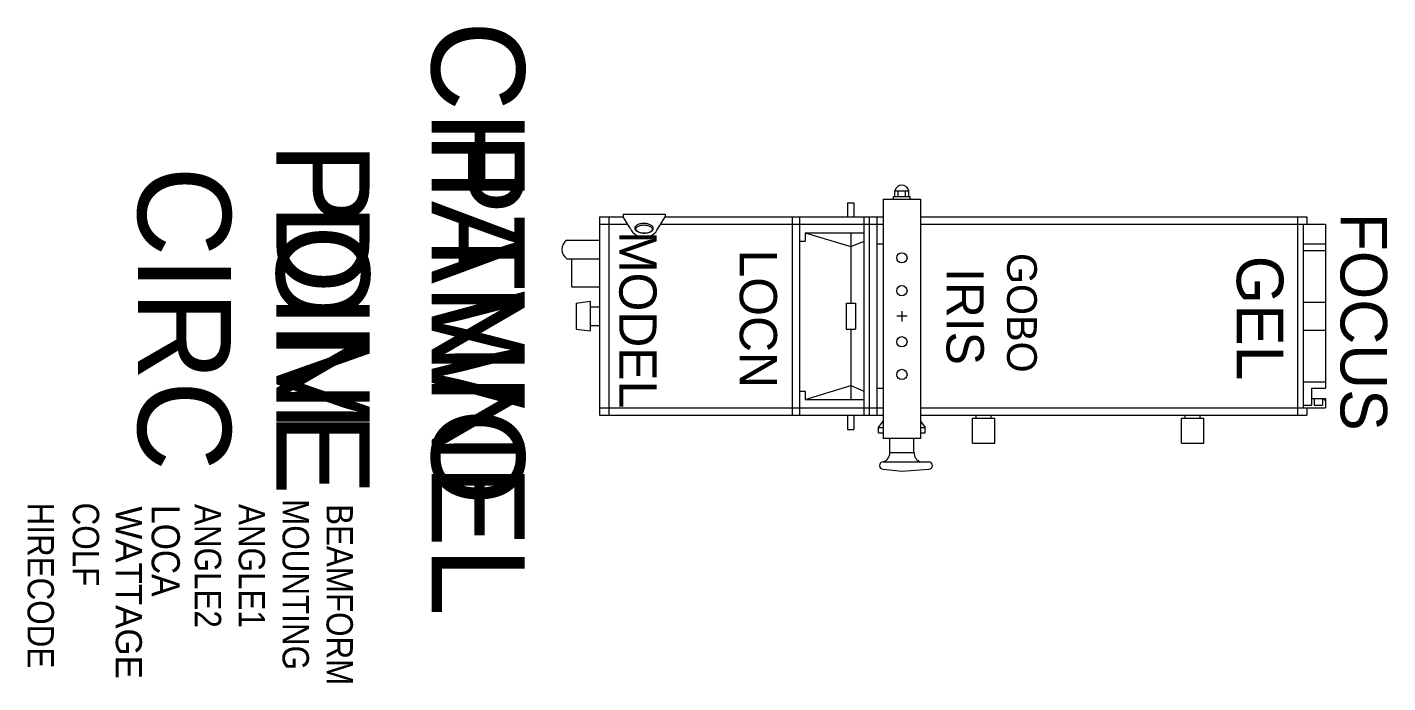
# Model space of a CAD drawing. Extents: x -895 to 567, y 641 to 1344.
import ezdxf
from ezdxf.enums import TextEntityAlignment as Align

# ---------------------------------------------------------------- set-up
doc = ezdxf.new("R2010")
doc.units = 0
doc.header["$MEASUREMENT"] = 0
doc.layers.get('0').update_dxf_attribs({"linetype": 'CONTINUOUS'})
for name, color, linetype in [('CHANNEL', 3, 'CONTINUOUS'), ('CIRC', 6, 'CONTINUOUS'), ('DIMMER', 4, 'CONTINUOUS'), ('FOCUS', 2, 'CONTINUOUS'), ('GEL', 1, 'CONTINUOUS'), ('LANTERNS', 4, 'CONTINUOUS'), ('LOCATION', 7, 'CONTINUOUS'), ('MODEL', 6, 'CONTINUOUS'), ('PATCH', 5, 'CONTINUOUS'), ('PATCH2', 5, 'CONTINUOUS')]:
    doc.layers.add(name, color=color, linetype=linetype)

msp = doc.modelspace()

# ---------------------------------------------------------------- linework, layer by layer
for p, q in [((-14, 1155.9), (-7, 1155.9)), ((-14, 1155.9), (-14, 1140.8)), ((-7, 1155.9), (-7, 1140.8)), ((24.5, 1159.9), (24.5, 902.9)), ((24.5, 1159.9), (64.5, 1159.9)), ((35.5, 1162.9), (53.5, 1162.9)), ((35.5, 1159.9), (35.5, 1162.9)), ((37, 1168.9), (52, 1168.9)), ((37, 1162.9), (37, 1168.9)), ((40.5, 1162.9), (40.5, 1168.9)), ((48.5, 1162.9), (48.5, 1168.9)), ((52, 1162.9), (52, 1168.9)), ((53.5, 1159.9), (53.5, 1162.9)), ((64.5, 1159.9), (64.5, 902.9)), ((-280.5, 1140.9), (-280.5, 927.9)), ((-280.5, 1140.9), (-255, 1140.9)), ((-270.5, 1140.9), (-270.5, 927.9)), ((-255, 1143.9), (-210, 1143.9)), ((-255, 1143.9), (-255, 1140.9)), ((-247.5, 1128.6), (-255, 1140.9)), ((-217.5, 1128.6), (-210, 1140.9)), ((-210, 1143.9), (-210, 1140.9)), ((-210, 1140.9), (24.5, 1140.9)), ((-73.5, 1140.9), (-73.5, 927.9)), ((-65.5, 1140.9), (-65.5, 927.9)), ((3.5, 1140.9), (3.5, 927.9)), ((9.5, 1140.9), (9.5, 927.9)), ((17.5, 1140.9), (17.5, 927.9)), ((64.5, 1140.9), (479.5, 1140.9)), ((469.5, 1140.9), (469.5, 927.9)), ((479.5, 1140.9), (479.5, 1132.9)), ((-280.5, 1132.9), (-250.1, 1132.9)), ((-214.9, 1132.9), (24.5, 1132.9)), ((64.5, 1132.9), (499.5, 1132.9)), ((475.5, 1132.9), (475.5, 935.9)), ((499.5, 1132.9), (499.5, 956.9)), ((-315.5, 1115.9), (-280.5, 1115.9)), ((-65.5, 1114.9), (-59.5, 1114.9)), ((-59.5, 1123.9), (-10.5, 1108.9)), ((-59.5, 1123.9), (3.5, 1123.9)), ((-59.5, 1123.9), (-59.5, 1114.9)), ((-10.5, 1123.7), (-10.5, 1108.7)), ((-10.5, 1108.9), (3.1, 1114.5)), ((17.5, 1111.9), (24.5, 1111.9)), ((475.5, 1111.9), (499.5, 1111.9)), ((-10.5, 1108.9), (-10.5, 1048.4)), ((475.5, 1104.9), (499.5, 1104.9)), ((-315.5, 1095.9), (-280.5, 1095.9)), ((-310.5, 1095.9), (-310.5, 1065.9)), ((-310.5, 1065.9), (-280.5, 1065.9)), ((-305.5, 1048.4), (-290.5, 1050.4)), ((-305.5, 1048.4), (-305.5, 1020.4)), ((-290.5, 1050.4), (-290.5, 1018.4)), ((-290.5, 1044.4), (-280.5, 1044.4)), ((-15.5, 1048.4), (-15.5, 1020.4)), ((-15.5, 1048.4), (-5.5, 1048.4)), ((-5.5, 1048.4), (-5.5, 1020.4)), ((44.5, 1039.6), (44.5, 1028.6)), ((475.5, 1049.4), (499.5, 1049.4)), ((-290.5, 1024.4), (-280.5, 1024.4)), ((50, 1034.4), (39, 1034.4)), ((-305.5, 1020.4), (-290.5, 1018.4)), ((-15.5, 1020.4), (-5.5, 1020.4)), ((-10.5, 1020.4), (-10.5, 959.8)), ((475.5, 1019.4), (499.5, 1019.4)), ((-65.5, 953.9), (-59.5, 953.9)), ((-59.5, 944.9), (-10.5, 959.8)), ((-59.5, 953.9), (-59.5, 944.9)), ((-10.5, 959.9), (-10.5, 944.9)), ((-10.5, 959.8), (3.6, 953.9)), ((17.5, 956.9), (24.5, 956.9)), ((475.5, 963.9), (499.5, 963.9)), ((484.5, 956.9), (484.5, 938.9)), ((484.5, 956.9), (499.5, 956.9)), ((-280.5, 935.9), (24.5, 935.9)), ((-59.5, 944.9), (3.5, 944.9)), ((64.5, 935.9), (499.5, 935.9)), ((475.5, 938.9), (484.5, 938.9)), ((479.5, 935.9), (479.5, 927.9)), ((484.5, 945.9), (499.5, 945.9)), ((487.5, 945.9), (487.5, 938.9)), ((487.5, 938.9), (496.5, 938.9)), ((496.5, 945.9), (496.5, 938.9)), ((496.5, 945.9), (497.5, 945.9)), ((497.5, 945.9), (499.5, 942.9)), ((499.5, 945.9), (499.5, 935.9)), ((-280.5, 927.9), (24.5, 927.9)), ((-14, 927.9), (-14, 912.7)), ((-7, 927.9), (-7, 912.7)), ((19.5, 914.9), (24.5, 921.4)), ((64.5, 927.9), (479.5, 927.9)), ((64.5, 921.4), (69.5, 914.9)), ((120.4, 897.9), (120.4, 924.9)), ((120.4, 924.9), (144.4, 924.9)), ((124.4, 924.9), (124.4, 927.9)), ((140.4, 924.9), (140.4, 927.9)), ((144.4, 897.9), (144.4, 924.9)), ((345, 924.9), (369, 924.9)), ((345, 897.9), (345, 924.9)), ((349, 924.9), (349, 927.9)), ((365, 924.9), (365, 927.9)), ((369, 897.9), (369, 924.9)), ((-14, 912.7), (-7, 912.7)), ((19.5, 914.9), (24.5, 914.9)), ((19.5, 908.9), (19.5, 914.9)), ((19.5, 908.9), (24.5, 908.9)), ((64.5, 914.9), (69.5, 914.9)), ((64.5, 908.9), (69.5, 908.9)), ((69.5, 908.9), (69.5, 914.9)), ((64.5, 902.9), (24.5, 902.9)), ((31.5, 887.9), (31.5, 902.9)), ((57.5, 887.9), (57.5, 902.9)), ((120.4, 897.9), (144.4, 897.9)), ((345, 897.9), (369, 897.9)), ((24.5, 877.9), (73.3, 877.9)), ((31.5, 887.9), (57.5, 887.9)), ((24.5, 869.9), (44.5, 867.9)), ((44.5, 867.9), (73.3, 869.9))]:
    msp.add_line(p, q)
for points in [[(-222.5, 1128.5, 0.170999), (-223.1, 1130.2, 0.104844), (-225.4, 1132.1, 0.06644), (-228.4, 1133.3, 0.052582), (-232.4, 1133.8, 0.052582), (-236.4, 1133.4, 0.06644), (-239.5, 1132.4, 0.104844), (-241.8, 1130.5, 0.170999), (-242.5, 1128.8, 0.170999), (-241.9, 1127, 0.104844), (-239.6, 1125.1, 0.06644), (-236.6, 1124, 0.052582), (-232.6, 1123.5, 0.052582), (-228.5, 1123.9, 0.06644), (-225.5, 1124.9, 0.104844), (-223.2, 1126.7, 0.170999)], [(-223.4, 1127.6, 0.170999), (-223.7, 1128.7, 0.104844), (-225.7, 1130.3, 0.06644), (-228.5, 1131.4, 0.052582), (-232.3, 1131.8, 0.052582), (-236.1, 1131.5, 0.06644), (-238.9, 1130.6, 0.104844), (-240.9, 1129, 0.170999), (-241.3, 1127.9, 0.170999), (-240.9, 1126.7, 0.104844), (-239, 1125.1, 0.06644), (-236.2, 1124, 0.052582), (-232.4, 1123.6, 0.052582), (-228.6, 1123.9, 0.06644), (-225.8, 1124.9, 0.104844), (-223.8, 1126.4, 0.170999)]]:
    msp.add_lwpolyline(points, format="xyb", close=True)
for centre in [(44.5, 1096.9), (44.5, 1061.6), (44.5, 1006.8), (44.5, 971.7)]:
    msp.add_circle(centre, 5.5)
for centre, radius, start, end in [((44.5, 1167.3), 7.67, 12.1702, 167.8298), ((-232.5, 1135.1), 16.3, 203.28, 336.72), ((-309, 1105.9), 11.9, 122.968, 237.032), ((24.5, 873.9), 4, 90, 270), ((21.4, 887.6), 10.2, 288.0473, 1.9687), ((67.5, 887.4), 9.99, 177.3184, 252.6657), ((73.3, 873.9), 4, 270, 90)]:
    msp.add_arc(centre, radius, start, end)
msp.add_point((44.5, 1034.4))

# ---------------------------------------------------------------- texts
at = {"layer": 'CHANNEL'}
msp.add_attdef('CHANNEL', text='', height=100, rotation=270, dxfattribs=at).set_placement((-460.8, 1031.7), align=Align.CENTER)
at = {"layer": 'CIRC'}
msp.add_attdef('CIRC', text='', height=100, rotation=270, dxfattribs=at).set_placement((-776.4, 1031.7), align=Align.CENTER)
at = {"layer": 'DIMMER'}
msp.add_attdef('DIM', text='', height=100, rotation=270, dxfattribs=at).set_placement((-627.5, 1032.6), align=Align.CENTER)
at = {"layer": 'FOCUS', "color": 30}
msp.add_attdef('FOCUS', text='', height=50, rotation=270, dxfattribs=at).set_placement((515.8, 1028.3), align=Align.CENTER)
at = {"layer": 'GEL'}
for tag, height, p in [('GOBO', 32, (157.5, 1037.9)), ('GEL', 50, (404.3, 1032.3))]:
    msp.add_attdef(tag, text='', height=height, rotation=270, dxfattribs=at).set_placement(p, align=Align.CENTER)
at = {"layer": 'LANTERNS', "color": 30}
msp.add_attdef('IRIS', text='', height=40, rotation=270, dxfattribs=at).set_placement((112.5, 1034), align=Align.MIDDLE)
at = {"layer": 'LANTERNS', "color": 0, "width": 0.89, "flags": 1}
for tag, p, s, height in [('MOUNTING', (-620.9, 837.8), 'STANDARD HOOK CLAMP', 28.305), ('HIRECODE', (-894.9, 834.1), '', 28.3), ('COLF', (-846.3, 834.1), 'Y', 28.3), ('LOCA', (-761.6, 831.5), '', 30.3), ('ANGLE2', (-715.2, 832.6), '26', 28.3), ('ANGLE1', (-668.1, 832.6), '11', 28.3), ('BEAMFORM', (-573.7, 832.6), 'C', 28.3)]:
    msp.add_attdef(tag, p, s, height=height, rotation=270, dxfattribs=at)
at = {"layer": 'LANTERNS', "color": 0, "flags": 1}
msp.add_attdef('WATTAGE', (-800.1, 830.1), '1200', height=28, rotation=270, dxfattribs=at)
at = {"layer": 'LOCATION'}
msp.add_attdef('LOCN', text='', height=40, rotation=270, dxfattribs=at).set_placement((-129.7, 1031.5), align=Align.CENTER)
at = {"layer": 'MODEL'}
msp.add_attdef('MODEL', text='CN0816', height=40, rotation=270, dxfattribs=at).set_placement((-259.1, 1030.5), align=Align.CENTER)
at = {"layer": 'PATCH'}
msp.add_attdef('PONE', text='', height=100, rotation=270, dxfattribs=at).set_placement((-627.5, 1031.7), align=Align.CENTER)
at = {"layer": 'PATCH2'}
msp.add_attdef('PTWO', text='', height=100, rotation=270, dxfattribs=at).set_placement((-460.8, 1031.7), align=Align.CENTER)

doc.saveas('drawing.dxf')
